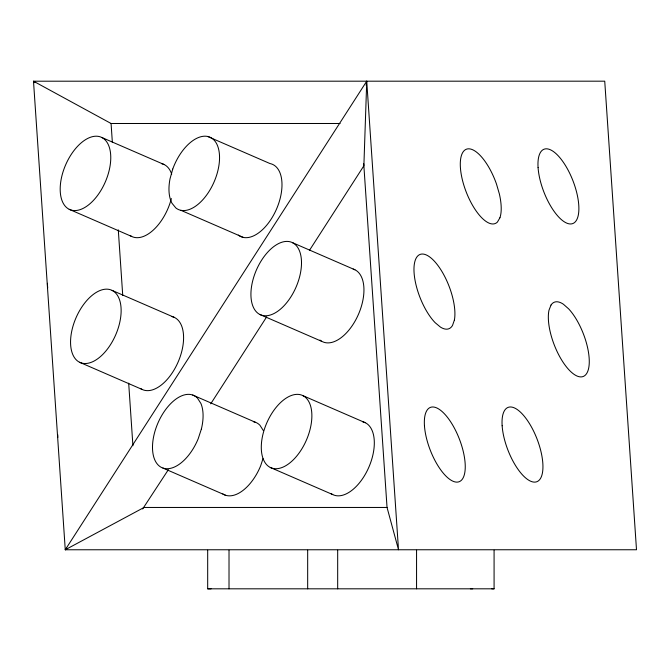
<?xml version="1.0" encoding="UTF-8"?>
<svg xmlns="http://www.w3.org/2000/svg" width="670" height="670" viewBox="0 0 670 670"><rect width="100%" height="100%" fill="white"/><g stroke="black" fill="none" stroke-linecap="round" stroke-linejoin="round"><path stroke-width="1" d="M366.18 85.316L366.741 81.187L65.266 549.769L636.5 549.752L604.734 81.179L33.5 81.204L65.266 549.769L144.05 507.466L387.042 507.458L398.508 549.76L366.741 81.187L363.877 165.792L309.624 250.111M263 458.657L260.672 465.792A39.455 21.599 -66.5 0 1 222.8 493.924M168.354 469.695L142.643 508.974M210.732 403.826L266.677 316.868M65.266 549.769L66.682 548.244M34.966 82.695L33.5 81.204L111.078 123.498L340.092 123.489M207.683 550.229L207.683 588.821L211.058 588.821M470.382 588.813L472.693 588.813M491.763 588.813L494.083 588.813L494.083 550.221M207.683 588.821L494.083 588.813M207.533 136.437L269.985 163.555A39.455 21.599 -66.5 0 1 276.3 209.584A39.455 21.599 -66.5 0 1 238.302 235.078M101.748 137.459A39.455 21.599 -66.5 0 1 94.102 199.685A39.455 21.599 -66.5 0 1 60.576 183.019A39.455 21.599 -66.5 0 1 101.748 137.459L164.192 164.569M292.472 242.657A39.455 21.599 -66.5 0 1 284.834 304.892A39.455 21.599 -66.5 0 1 251.309 288.217A39.455 21.599 -66.5 0 1 292.472 242.657L354.924 269.776M180.967 210.33L243.419 237.448M69.203 209.316L131.655 236.435M259.935 314.515L322.379 341.633A39.455 21.599 -66.5 0 0 358.701 313.761A39.455 21.599 -66.5 0 0 353.182 269.072M112.116 290.411A39.455 21.599 -66.5 0 1 104.47 352.638A39.455 21.599 -66.5 0 1 70.945 335.963A39.455 21.599 -66.5 0 1 112.116 290.411L174.56 317.521M302.848 395.61A39.455 21.599 -66.5 0 1 295.202 457.844A39.455 21.599 -66.5 0 1 261.677 441.17A39.455 21.599 -66.5 0 1 302.848 395.61L365.292 422.728M192.7 395.032L255.144 422.15M79.571 362.269L142.023 389.387M270.303 467.467L332.755 494.586M162.894 468.045L225.346 495.163M263.369 430.609L259.927 425.241A39.455 21.599 -66.5 0 0 253.31 421.673M363.735 163.731L387.042 507.458M111.078 123.498L112.351 142.274M118.289 229.869L122.744 295.562M128.682 383.156L132.92 445.726M416.564 550.221L416.564 588.813M337.68 550.221L337.68 588.813M307.672 550.221L307.672 588.813M229.014 550.229L229.014 588.821M57.829 437.451A39.455 15.427 68.8 0 1 57.796 434.813M47.704 287.941A39.455 15.427 68.8 0 1 47.428 283.301M161.529 163.622A39.455 21.599 -66.5 0 1 171.696 174.2M171.361 198.563A39.455 21.599 -66.5 0 1 130.03 235.463M321.558 341.181A39.455 21.599 -66.5 0 1 319.992 340.067M362.629 421.773A39.455 21.599 -66.5 0 1 368.734 467.493A39.455 21.599 -66.5 0 1 331.131 493.614M171.897 316.575A39.455 21.599 -66.5 0 1 178.002 362.294A39.455 21.599 -66.5 0 1 140.398 388.416M172.734 169.083L170.029 178.798A39.455 21.599 -66.5 0 0 171.989 203.236L175.85 207.96A39.455 21.599 -66.5 0 0 213.135 184.032A39.455 21.599 -66.5 0 0 209.358 136.948A39.455 21.599 -66.5 0 0 172.734 169.083M201.385 428.984L198.228 438.674A39.455 21.599 -66.5 0 1 161.168 467.292A39.455 21.599 -66.5 0 1 160.264 418.172A39.455 21.599 -66.5 0 1 197.483 398.122L200.916 403.491A39.455 21.599 -66.5 0 1 201.385 428.984M454.402 320L452.535 325.402A39.857 15.586 68.8 0 1 440.45 327.102L435.182 322.714A39.857 15.586 68.8 0 1 413.993 267.899A39.857 15.586 68.8 0 1 437.259 264.616A39.857 15.586 68.8 0 1 454.402 320M551.016 305.043L548.998 310.185A39.857 15.586 68.8 0 0 565.346 365.485A39.857 15.586 68.8 0 0 589.206 363.944A39.857 15.586 68.8 0 0 568.696 308.904L563.403 304.239A39.857 15.586 68.8 0 0 551.016 305.043M499.937 217.742L497.442 222.03A39.857 15.586 68.8 0 1 467.484 195.129A39.857 15.586 68.8 0 1 466.362 149.226A39.857 15.586 68.8 0 1 496.512 184.133L499.359 193.915A39.857 15.586 68.8 0 1 499.937 217.742M424.453 425.768A39.857 15.586 68.8 0 0 456.898 482.124A39.857 15.586 68.8 0 0 453.079 425.768A39.857 15.586 68.8 0 0 424.453 425.768M502.14 425.76A39.857 15.586 68.8 0 0 534.585 482.124A39.857 15.586 68.8 0 0 530.766 425.76A39.857 15.586 68.8 0 0 502.14 425.76M538.077 167.601A39.857 15.586 68.8 0 0 570.522 223.964A39.857 15.586 68.8 0 0 566.703 167.601A39.857 15.586 68.8 0 0 538.077 167.601"/></g></svg>
